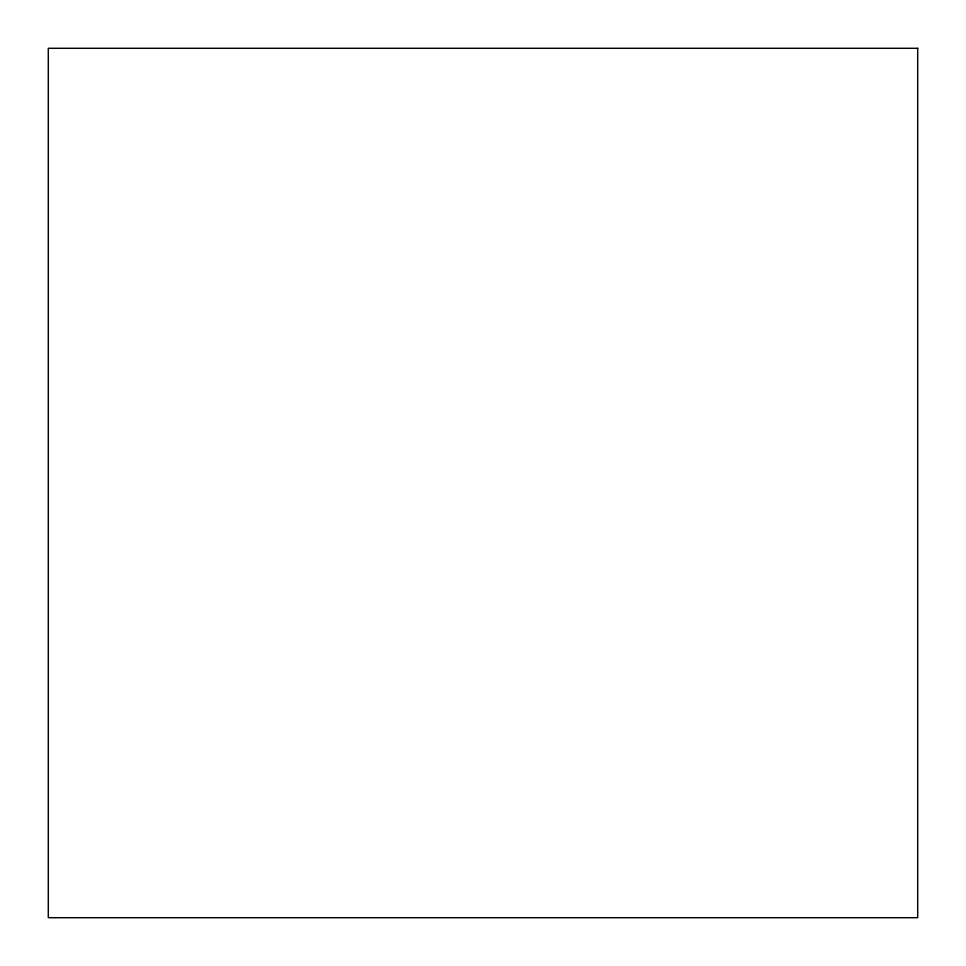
<?xml version="1.0" encoding="UTF-8"?>
<svg xmlns="http://www.w3.org/2000/svg" width="966" height="966" viewBox="0 0 966 966"><rect width="100%" height="100%" fill="white"/><g stroke="black" fill="none" stroke-linecap="round" stroke-linejoin="round"><path stroke-width="1.45" d="M917.7 48.3L48.3 48.3L48.3 917.7L917.7 917.7L917.7 48.3"/></g></svg>
